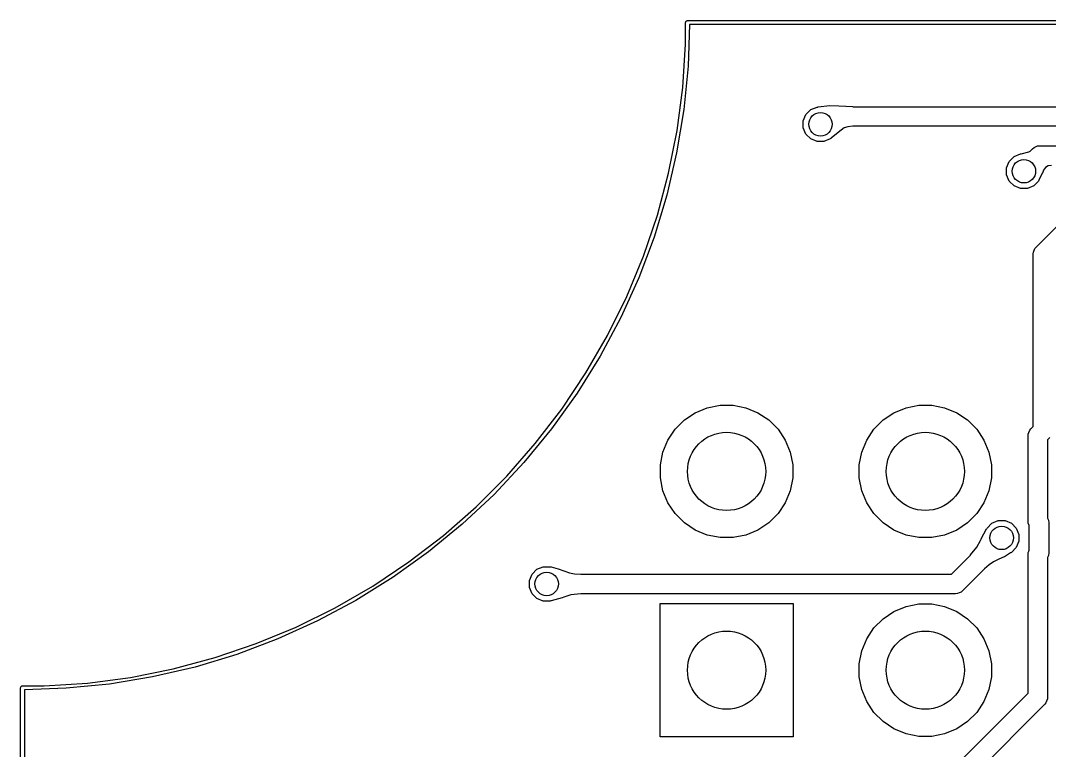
# Model space of a CAD drawing. Extents: x 89 to 178, y -115 to -57.
# Drawn here: x 88.97 to 102.13, y -66.3 to -56.97 of the extents above; entities that cross this region are included whole.
import ezdxf

# ---------------------------------------------------------------- set-up
doc = ezdxf.new("R2010")
doc.units = 0
doc.layers.add('BLACK', color=7, linetype='CONTINUOUS')

msp = doc.modelspace()

# ---------------------------------------------------------------- linework, layer by layer
at = {"layer": 'BLACK', "linetype": 'CONTINUOUS'}
for p, q in [((97.475, -57), (97.476903, -56.994143)), ((97.475, -57.277443), (97.475, -57)), ((97.476903, -56.990433), (97.478689, -56.988646)), ((97.476903, -56.994143), (97.476903, -56.990433)), ((97.478689, -56.988646), (97.479775, -56.985305)), ((97.479775, -56.985305), (97.488023, -56.979312)), ((97.488023, -56.979312), (97.490433, -56.976903)), ((97.490433, -56.976903), (97.491682, -56.976654)), ((97.491682, -56.976654), (97.492275, -56.976224)), ((97.492275, -56.976224), (97.493847, -56.976224)), ((97.493847, -56.976224), (97.5, -56.975)), ((97.5, -56.975), (169.5, -56.975)), ((97.524182, -57.025), (97.506747, -57.557562)), ((169.47582, -57.025), (97.524182, -57.025)), ((97.438709, -57.83114), (97.475, -57.277443)), ((97.506747, -57.557562), (97.452067, -58.112736)), ((97.366282, -58.381279), (97.438709, -57.83114)), ((97.452067, -58.112736), (97.361195, -58.663145)), ((99.012919, -58.174997), (99.074997, -58.112919)), ((99.074997, -58.112919), (99.156105, -58.079323)), ((99.156105, -58.079323), (99.165491, -58.079323)), ((99.165491, -58.079323), (99.167735, -58.077838)), ((99.167735, -58.077838), (99.168448, -58.077722)), ((99.168448, -58.077722), (99.318372, -58.058278)), ((99.318372, -58.058278), (99.320522, -58.0582)), ((99.320522, -58.0582), (99.434246, -58.06453)), ((99.434246, -58.06453), (99.611388, -58.074385)), ((99.611388, -58.074385), (99.612667, -58.075)), ((99.612667, -58.075), (129.6, -58.075)), ((98.979323, -58.256105), (99.012919, -58.174997)), ((98.979323, -58.343895), (98.979323, -58.256105)), ((97.258029, -58.925502), (97.366282, -58.381279)), ((99.012919, -58.425003), (98.979323, -58.343895)), ((99.501193, -58.346183), (99.426792, -58.4035)), ((99.551272, -58.330491), (99.501193, -58.346183)), ((99.551277, -58.33049), (99.551272, -58.330491)), ((99.611638, -58.325833), (99.551277, -58.33049)), ((99.613449, -58.325), (99.611638, -58.325833)), ((129.548224, -58.325), (99.613449, -58.325)), ((99.074997, -58.487081), (99.012919, -58.425003)), ((99.156105, -58.520677), (99.074997, -58.487081)), ((99.243895, -58.520677), (99.156105, -58.520677)), ((99.325003, -58.487081), (99.243895, -58.520677)), ((99.332391, -58.479692), (99.325003, -58.487081)), ((99.334945, -58.478917), (99.332391, -58.479692)), ((99.426792, -58.4035), (99.334945, -58.478917)), ((101.766665, -58.676513), (101.861929, -58.651166)), ((101.861929, -58.651166), (101.878883, -58.64434)), ((101.878883, -58.64434), (101.911612, -58.611611)), ((101.911612, -58.611611), (101.930554, -58.596066)), ((101.930554, -58.596066), (101.975614, -58.577402)), ((101.975614, -58.577402), (102, -58.575)), ((102, -58.575), (117.665, -58.575)), ((97.361195, -58.663145), (97.234518, -59.206432)), ((101.579323, -58.856105), (101.612919, -58.774997)), ((101.612919, -58.774997), (101.674997, -58.712919)), ((101.674997, -58.712919), (101.756105, -58.679323)), ((101.756105, -58.679323), (101.762718, -58.679323)), ((101.762718, -58.679323), (101.766665, -58.676513)), ((101.579323, -58.943895), (101.579323, -58.856105)), ((102.052406, -58.884226), (102.035605, -58.924849)), ((102.052407, -58.884224), (102.052406, -58.884226)), ((102.074175, -58.852608), (102.052407, -58.884224)), ((102.074179, -58.852605), (102.074175, -58.852608)), ((102.108438, -58.832222), (102.074179, -58.852605)), ((102.152674, -58.826349), (102.108438, -58.832222)), ((97.114414, -59.461481), (97.258029, -58.925502)), ((101.612919, -59.025003), (101.579323, -58.943895)), ((101.674997, -59.087081), (101.612919, -59.025003)), ((101.987081, -59.025003), (101.925003, -59.087081)), ((101.99158, -59.01414), (101.987081, -59.025003)), ((101.992925, -59.012945), (101.99158, -59.01414)), ((102.035321, -58.92548), (101.992925, -59.012945)), ((102.035605, -58.924849), (102.035321, -58.92548)), ((101.756105, -59.120677), (101.674997, -59.087081)), ((101.843895, -59.120677), (101.756105, -59.120677)), ((101.925003, -59.087081), (101.843895, -59.120677)), ((101.95488, -59.868344), (102.761611, -59.061612)), ((97.234518, -59.206432), (97.072579, -59.740271)), ((96.936052, -59.986918), (97.114414, -59.461481)), ((97.072579, -59.740271), (96.876073, -60.262376)), ((101.918268, -59.956732), (101.92067, -59.932346)), ((101.918268, -62.161492), (101.918268, -59.956732)), ((101.92067, -59.932346), (101.939334, -59.887286)), ((101.939334, -59.887286), (101.939339, -59.88728)), ((101.939339, -59.88728), (101.95488, -59.868344)), ((96.723706, -60.499566), (96.936052, -59.986918)), ((96.876073, -60.262376), (96.64584, -60.770511)), ((96.478287, -60.997227), (96.723706, -60.499566)), ((96.64584, -60.770511), (96.382867, -61.2625)), ((96.200844, -61.477772), (96.478287, -60.997227)), ((96.382867, -61.2625), (96.088278, -61.736236)), ((95.892566, -61.939143), (96.200844, -61.477772)), ((96.088278, -61.736236), (95.763337, -62.189691)), ((95.554773, -62.379363), (95.892566, -61.939143)), ((97.599313, -61.985367), (97.753258, -61.921601)), ((97.753258, -61.921601), (97.916685, -61.889093)), ((97.916685, -61.889093), (98.083315, -61.889093)), ((98.083315, -61.889093), (98.246742, -61.921601)), ((98.246742, -61.921601), (98.400687, -61.985367)), ((100.139313, -61.985367), (100.293258, -61.921601)), ((100.293258, -61.921601), (100.456685, -61.889093)), ((100.456685, -61.889093), (100.623315, -61.889093)), ((100.623315, -61.889093), (100.786742, -61.921601)), ((100.786742, -61.921601), (100.940687, -61.985367)), ((97.460766, -62.077941), (97.599313, -61.985367)), ((98.400687, -61.985367), (98.539234, -62.077941)), ((100.000766, -62.077941), (100.139313, -61.985367)), ((100.940687, -61.985367), (101.079234, -62.077941)), ((95.763337, -62.189691), (95.409434, -62.620923)), ((97.250367, -62.334313), (97.342941, -62.195766)), ((97.342941, -62.195766), (97.460766, -62.077941)), ((98.539234, -62.077941), (98.657059, -62.195766)), ((98.657059, -62.195766), (98.749633, -62.334313)), ((99.790367, -62.334313), (99.882941, -62.195766)), ((99.882941, -62.195766), (100.000766, -62.077941)), ((101.079234, -62.077941), (101.197059, -62.195766)), ((101.197059, -62.195766), (101.289633, -62.334313)), ((101.874071, -62.209084), (101.889612, -62.190148)), ((101.889612, -62.190148), (101.918268, -62.161492)), ((97.186601, -62.488258), (97.250367, -62.334313)), ((98.749633, -62.334313), (98.813399, -62.488258)), ((99.726601, -62.488258), (99.790367, -62.334313)), ((101.289633, -62.334313), (101.353399, -62.488258)), ((101.853, -62.278536), (101.855402, -62.25415)), ((101.853, -63.372008), (101.853, -62.278536)), ((101.855402, -62.25415), (101.85747, -62.249158)), ((101.85747, -62.249158), (101.862235, -62.237654)), ((101.862235, -62.237654), (101.874066, -62.20909)), ((101.874066, -62.20909), (101.874071, -62.209084)), ((102.131656, -62.301656), (102.103, -62.330312)), ((102.103, -62.330312), (102.103, -63.332622)), ((95.188912, -62.796548), (95.554773, -62.379363)), ((97.154093, -62.651685), (97.186601, -62.488258)), ((98.813399, -62.488258), (98.845907, -62.651685)), ((99.694093, -62.651685), (99.726601, -62.488258)), ((101.353399, -62.488258), (101.385907, -62.651685)), ((95.409434, -62.620923), (95.028085, -63.028085)), ((97.154093, -62.818315), (97.154093, -62.651685)), ((98.845907, -62.651685), (98.845907, -62.818315)), ((99.694093, -62.818315), (99.694093, -62.651685)), ((101.385907, -62.651685), (101.385907, -62.818315)), ((94.796548, -63.188912), (95.188912, -62.796548)), ((97.186601, -62.981742), (97.154093, -62.818315)), ((98.845907, -62.818315), (98.813399, -62.981742)), ((99.726601, -62.981742), (99.694093, -62.818315)), ((101.385907, -62.818315), (101.353399, -62.981742)), ((97.250367, -63.135687), (97.186601, -62.981742)), ((98.813399, -62.981742), (98.749633, -63.135687)), ((99.790367, -63.135687), (99.726601, -62.981742)), ((101.353399, -62.981742), (101.289633, -63.135687)), ((95.028085, -63.028085), (94.620923, -63.409434)), ((94.379363, -63.554773), (94.796548, -63.188912)), ((97.342941, -63.274234), (97.250367, -63.135687)), ((98.749633, -63.135687), (98.657059, -63.274234)), ((99.882941, -63.274234), (99.790367, -63.135687)), ((101.289633, -63.135687), (101.197059, -63.274234)), ((97.460766, -63.392059), (97.342941, -63.274234)), ((98.657059, -63.274234), (98.539234, -63.392059)), ((100.000766, -63.392059), (99.882941, -63.274234)), ((101.197059, -63.274234), (101.079234, -63.392059)), ((101.390703, -63.397213), (101.471811, -63.363617)), ((101.471811, -63.363617), (101.559601, -63.363617)), ((101.559601, -63.363617), (101.640709, -63.397213)), ((101.855402, -63.396394), (101.853, -63.372008)), ((102.103, -63.332622), (102.106715, -63.341592)), ((102.106715, -63.341592), (102.113276, -63.357433)), ((102.113276, -63.357433), (102.115304, -63.362328)), ((102.115304, -63.362328), (102.117706, -63.386714)), ((102.117706, -63.386714), (102.117706, -63.781874)), ((94.620923, -63.409434), (94.189691, -63.763337)), ((97.599313, -63.484633), (97.460766, -63.392059)), ((97.753258, -63.548399), (97.599313, -63.484633)), ((98.400687, -63.484633), (98.246742, -63.548399)), ((98.539234, -63.392059), (98.400687, -63.484633)), ((100.139313, -63.484633), (100.000766, -63.392059)), ((100.293258, -63.548399), (100.139313, -63.484633)), ((100.940687, -63.484633), (100.786742, -63.548399)), ((101.079234, -63.392059), (100.940687, -63.484633)), ((101.252467, -63.597884), (101.322507, -63.470423)), ((101.322507, -63.470423), (101.324762, -63.468615)), ((101.324762, -63.468615), (101.328625, -63.459291)), ((101.328625, -63.459291), (101.390703, -63.397213)), ((101.640709, -63.397213), (101.702787, -63.459291)), ((101.702787, -63.459291), (101.736383, -63.540399)), ((101.855402, -63.396395), (101.855402, -63.396394)), ((101.855741, -63.397213), (101.855402, -63.396395)), ((101.867706, -63.426099), (101.855741, -63.397213)), ((101.867706, -63.742488), (101.867706, -63.426099)), ((93.939143, -63.892566), (94.379363, -63.554773)), ((97.916685, -63.580907), (97.753258, -63.548399)), ((98.083315, -63.580907), (97.916685, -63.580907)), ((98.246742, -63.548399), (98.083315, -63.580907)), ((100.456685, -63.580907), (100.293258, -63.548399)), ((100.623315, -63.580907), (100.456685, -63.580907)), ((100.786742, -63.548399), (100.623315, -63.580907)), ((101.200403, -63.705094), (101.243251, -63.619152)), ((101.243251, -63.619152), (101.251988, -63.598864)), ((101.251988, -63.598864), (101.252467, -63.597884)), ((101.736383, -63.628189), (101.702787, -63.709297)), ((101.736383, -63.540399), (101.736383, -63.628189)), ((94.189691, -63.763337), (93.736236, -64.088278)), ((101.11901, -63.802839), (101.200403, -63.705094)), ((101.630117, -63.77764), (101.550291, -63.824862)), ((101.630618, -63.777326), (101.630117, -63.77764)), ((101.632275, -63.774868), (101.630618, -63.777326)), ((101.640709, -63.771375), (101.632275, -63.774868)), ((101.702787, -63.709297), (101.640709, -63.771375)), ((101.853, -63.79658), (101.855402, -63.772194)), ((101.855402, -63.772194), (101.856229, -63.770198)), ((101.856229, -63.770198), (101.862818, -63.754289)), ((101.862818, -63.754289), (101.867706, -63.742488)), ((102.117706, -63.781874), (102.115304, -63.80626)), ((93.477772, -64.200844), (93.939143, -63.892566)), ((100.875224, -64.048), (101.11823, -63.804993)), ((101.11823, -63.804993), (101.11901, -63.802839)), ((101.410912, -63.889983), (101.356141, -63.927186)), ((101.410919, -63.889978), (101.410912, -63.889983)), ((101.480821, -63.85676), (101.410919, -63.889978)), ((101.549207, -63.825429), (101.480821, -63.85676)), ((101.550291, -63.824862), (101.549207, -63.825429)), ((101.853, -65.570224), (101.853, -63.79658)), ((102.113088, -63.811611), (102.103, -63.835965)), ((102.103, -63.835965), (102.103, -65.622)), ((102.115304, -63.806261), (102.113088, -63.811611)), ((102.115304, -63.80626), (102.115304, -63.806261)), ((95.512919, -64.047997), (95.574997, -63.985919)), ((95.574997, -63.985919), (95.656105, -63.952323)), ((95.656105, -63.952323), (95.743895, -63.952323)), ((95.743895, -63.952323), (95.752325, -63.955815)), ((95.752325, -63.955815), (95.755238, -63.955249)), ((95.755238, -63.955249), (95.755791, -63.955375)), ((95.755791, -63.955375), (95.845672, -63.97844)), ((95.845672, -63.97844), (95.846805, -63.978795)), ((95.846805, -63.978795), (95.917303, -64.004993)), ((95.917303, -64.004993), (95.990248, -64.030943)), ((95.990248, -64.030943), (95.990252, -64.030943)), ((95.990252, -64.030943), (95.990253, -64.030944)), ((95.990253, -64.030944), (96.055291, -64.043367)), ((96.055291, -64.043367), (96.055293, -64.043367)), ((96.055293, -64.043367), (96.055298, -64.043368)), ((96.055298, -64.043368), (96.134576, -64.047431)), ((101.295957, -63.980818), (101.015388, -64.261388)), ((101.297205, -63.980375), (101.295957, -63.980818)), ((101.356141, -63.927186), (101.297205, -63.980375)), ((93.736236, -64.088278), (93.2625, -64.382867)), ((95.479323, -64.129105), (95.512919, -64.047997)), ((95.479323, -64.216895), (95.479323, -64.129105)), ((96.134576, -64.047431), (96.135772, -64.048)), ((96.135772, -64.048), (100.875224, -64.048)), ((92.997227, -64.478287), (93.477772, -64.200844)), ((95.512919, -64.298003), (95.479323, -64.216895)), ((95.574997, -64.360081), (95.512919, -64.298003)), ((96.135041, -64.29897), (96.008366, -64.310534)), ((96.13711, -64.298), (96.135041, -64.29897)), ((100.927, -64.298), (96.13711, -64.298)), ((100.951386, -64.295598), (100.927, -64.298)), ((100.951387, -64.295598), (100.951386, -64.295598)), ((100.971376, -64.287318), (100.951387, -64.295598)), ((100.996446, -64.276934), (100.971376, -64.287318)), ((100.996451, -64.276928), (100.996446, -64.276934)), ((101.015388, -64.261388), (100.996451, -64.276928)), ((93.2625, -64.382867), (92.770511, -64.64584)), ((95.656105, -64.393677), (95.574997, -64.360081)), ((95.743895, -64.393677), (95.656105, -64.393677)), ((95.753222, -64.389813), (95.743895, -64.393677)), ((95.756093, -64.39013), (95.753222, -64.389813)), ((95.89573, -64.349532), (95.756093, -64.39013)), ((95.896789, -64.349168), (95.89573, -64.349532)), ((95.917293, -64.341009), (95.896789, -64.349168)), ((95.917336, -64.340993), (95.917293, -64.341009)), ((96.008366, -64.310534), (95.917336, -64.340993)), ((97.15, -66.125), (97.15, -64.425)), ((97.15, -64.425), (98.85, -64.425)), ((98.85, -64.425), (98.85, -66.125)), ((100.293258, -64.461601), (100.456685, -64.429093)), ((100.456685, -64.429093), (100.623315, -64.429093)), ((100.623315, -64.429093), (100.786742, -64.461601)), ((92.499566, -64.723706), (92.997227, -64.478287)), ((100.000766, -64.617941), (100.139313, -64.525367)), ((100.139313, -64.525367), (100.293258, -64.461601)), ((100.786742, -64.461601), (100.940687, -64.525367)), ((100.940687, -64.525367), (101.079234, -64.617941)), ((92.770511, -64.64584), (92.262376, -64.876073)), ((99.882941, -64.735766), (100.000766, -64.617941)), ((101.079234, -64.617941), (101.197059, -64.735766)), ((91.986918, -64.936052), (92.499566, -64.723706)), ((99.790367, -64.874313), (99.882941, -64.735766)), ((101.197059, -64.735766), (101.289633, -64.874313)), ((91.461481, -65.114414), (91.986918, -64.936052)), ((92.262376, -64.876073), (91.740271, -65.072579)), ((99.726601, -65.028258), (99.790367, -64.874313)), ((101.289633, -64.874313), (101.353399, -65.028258)), ((91.740271, -65.072579), (91.206432, -65.234518)), ((99.694093, -65.191685), (99.726601, -65.028258)), ((101.353399, -65.028258), (101.385907, -65.191685)), ((90.925502, -65.258029), (91.461481, -65.114414)), ((99.694093, -65.358315), (99.694093, -65.191685)), ((101.385907, -65.191685), (101.385907, -65.358315)), ((90.663145, -65.361195), (90.112736, -65.452067)), ((90.381279, -65.366282), (90.925502, -65.258029)), ((91.206432, -65.234518), (90.663145, -65.361195)), ((99.726601, -65.521742), (99.694093, -65.358315)), ((101.385907, -65.358315), (101.353399, -65.521742)), ((88.976224, -65.492275), (88.976654, -65.491682)), ((88.976224, -65.493846), (88.976224, -65.492275)), ((88.976654, -65.491682), (88.976903, -65.490433)), ((88.976903, -65.490433), (88.979312, -65.488023)), ((88.979312, -65.488023), (88.985305, -65.479775)), ((88.985305, -65.479775), (88.988646, -65.478689)), ((88.988646, -65.478689), (88.990433, -65.476903)), ((88.990433, -65.476903), (88.994144, -65.476903)), ((88.994144, -65.476903), (89, -65.475)), ((89, -65.475), (89.277443, -65.475)), ((89.277443, -65.475), (89.83114, -65.438709)), ((90.112736, -65.452067), (89.557562, -65.506747)), ((89.83114, -65.438709), (90.381279, -65.366282)), ((88.975, -65.5), (88.976224, -65.493846)), ((88.975, -106.5), (88.975, -65.5)), ((89.557562, -65.506747), (89.025, -65.524181)), ((89.025, -65.524181), (89.025, -106.475818)), ((99.790367, -65.675687), (99.726601, -65.521742)), ((100.948224, -66.475), (101.853, -65.570224)), ((101.353399, -65.521742), (101.289633, -65.675687)), ((102.103, -65.622), (102.100598, -65.646386)), ((99.882941, -65.814234), (99.790367, -65.675687)), ((102.066388, -65.710388), (101.088388, -66.688388)), ((101.289633, -65.675687), (101.197059, -65.814234)), ((102.081928, -65.691451), (102.066388, -65.710388)), ((102.081934, -65.691446), (102.081928, -65.691451)), ((102.099101, -65.65), (102.081934, -65.691446)), ((102.100598, -65.646387), (102.099101, -65.65)), ((102.100598, -65.646386), (102.100598, -65.646387)), ((100.000766, -65.932059), (99.882941, -65.814234)), ((101.197059, -65.814234), (101.079234, -65.932059)), ((100.139313, -66.024633), (100.000766, -65.932059)), ((101.079234, -65.932059), (100.940687, -66.024633)), ((98.85, -66.125), (97.15, -66.125)), ((100.293258, -66.088399), (100.139313, -66.024633)), ((100.456685, -66.120907), (100.293258, -66.088399)), ((100.623315, -66.120907), (100.456685, -66.120907)), ((100.786742, -66.088399), (100.623315, -66.120907)), ((100.940687, -66.024633), (100.786742, -66.088399))]:
    msp.add_line(p, q, dxfattribs=at)
at = {"layer": 'BLACK'}
for centre, radius in [((99.2, -58.3), 0.15), ((101.8, -58.9), 0.15), ((98, -62.735), 0.5), ((98, -62.735), 0.5), ((100.54, -62.735), 0.5), ((100.54, -62.735), 0.5), ((101.515706, -63.584294), 0.15), ((95.7, -64.173), 0.15), ((98, -65.275), 0.5), ((98, -65.275), 0.5), ((100.54, -65.275), 0.5), ((100.54, -65.275), 0.5)]:
    msp.add_circle(centre, radius, dxfattribs=at)
at = {"layer": 'WHITE'}
for centre, radius in [((99.2, -58.3), 0.15), ((101.8, -58.9), 0.15), ((98, -62.735), 0.5), ((100.54, -62.735), 0.5), ((101.515706, -63.584294), 0.15), ((95.7, -64.173), 0.15), ((98, -65.275), 0.5), ((100.54, -65.275), 0.5)]:
    msp.add_circle(centre, radius, dxfattribs=at)

doc.saveas('drawing.dxf')
